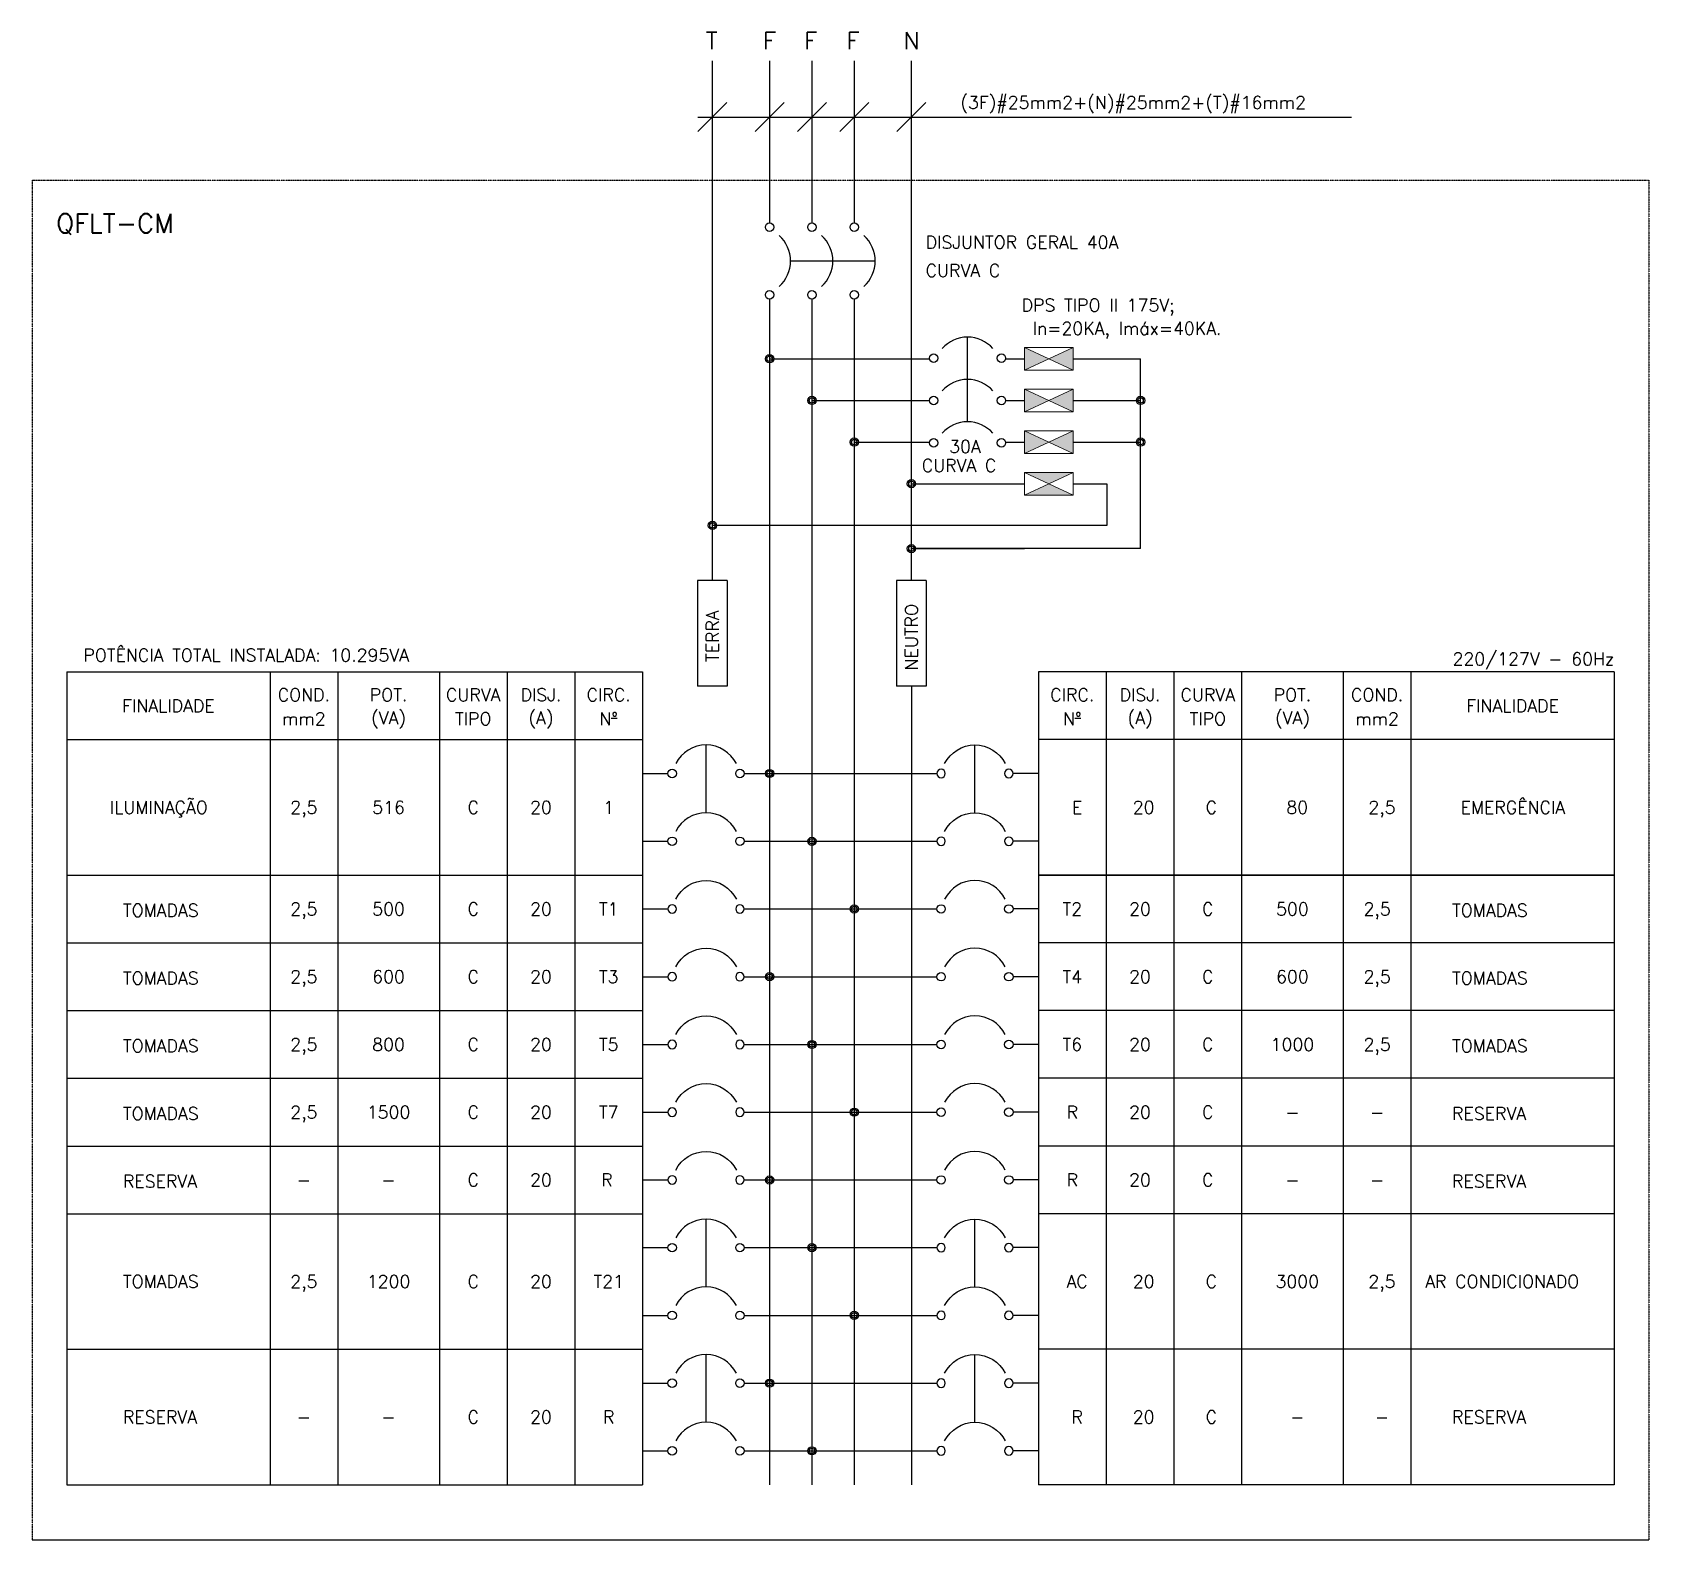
# Model space of a CAD drawing. Header units: millimetres. Extents: x 27525 to 1347740, y 16401 to 59429.
# Drawn here: x 677474 to 687019, y 17438 to 26340 of the extents above; entities that cross this region are included whole.
import ezdxf
from ezdxf.enums import TextEntityAlignment as Align

# ---------------------------------------------------------------- set-up
doc = ezdxf.new("R2010")
doc.units = ezdxf.units.MM
doc.linetypes.add('DIVIDE', pattern=[1.25, 0.5, -0.25, 0, -0.25, 0, -0.25])
for name, color, linetype in [('DET-010', 7, 'Continuous'), ('DET-015', 1, 'DIVIDE'), ('DET-025', 3, 'Continuous'), ('DET-060', 4, 'Continuous'), ('ELETRICA', 3, 'Continuous'), ('LINHA3', 3, 'Continuous'), ('PERFILADO', 2, 'Continuous')]:
    doc.layers.add(name, color=color, linetype=linetype)
doc.layers.add('Elétrica', color=7, linetype='Continuous', lineweight=18, true_color=0x0000e0)
doc.styles.add('R140', font='romans.shx', dxfattribs={"width": 0.85, "height": 0.175})
doc.styles.add('R60', font='romans.shx', dxfattribs={"height": 0.15})
doc.styles.add('R80', font='romans.shx', dxfattribs={"height": 0.1})

# ---------------------------------------------------------------- blocks, each defined once
blk = doc.blocks.new('BI-L')
at = {"layer": 'DET-025'}
for p, q in [((0, 0.8), (0, 0)), ((1.2, 0.8), (1.2, 0)), ((1.6, 0.8), (1.6, 0)), ((2.2, 0.8), (2.2, 0)), ((2.6, 0.8), (2.6, 0)), ((3, 0.8), (3, 0)), ((3.4, 0.8), (3.4, 0)), ((3.775, 0.3686), (3.775, 0.7686)), ((3.4, 0.6), (3.55, 0.6)), ((3.4, 0.2), (3.55, 0.2)), ((0, 0), (3.4, 0))]:
    blk.add_line(p, q, dxfattribs=at)
for centre in [(3.575, 0.6), (3.975, 0.6), (3.575, 0.2), (3.975, 0.2)]:
    blk.add_circle(centre, 0.025, dxfattribs=at)
for centre in [(3.775, 0.5686), (3.775, 0.1686)]:
    blk.add_arc(centre, 0.2, 26.66296, 153.33704, dxfattribs=at)
at = {"layer": 'DET-025', "style": 'R60', "oblique": -180, "text_generation_flag": 6}
blk.add_attdef('FINALIDADE', text='', height=0.075, rotation=180, dxfattribs=at).set_placement((0.1968, 0.4), align=Align.MIDDLE_LEFT)
for tag, p in [('MM2', (1.4, 0.4)), ('POTENCIA', (1.9, 0.4)), ('CURVA', (2.4, 0.4)), ('DISJ', (2.8, 0.4)), ('CTO', (3.2, 0.4))]:
    blk.add_attdef(tag, text='', height=0.075, rotation=180, dxfattribs=at).set_placement(p, align=Align.MIDDLE_CENTER)
blk = doc.blocks.new('MONO-RN')
at = {"layer": 'DET-025'}
for p, q in [((0, 0), (0, -0.4)), ((0.4, 0), (0.4, -0.4)), ((0.8, 0), (0.8, -0.4)), ((1.2, 0), (1.2, -0.4)), ((1.8, 0), (1.8, -0.4)), ((2.2, 0), (2.2, -0.4)), ((3.4, 0), (3.4, -0.4)), ((0, -0.2), (-0.15, -0.2)), ((3.4, -0.4), (0, -0.4))]:
    blk.add_line(p, q, dxfattribs=at)
for centre in [(-0.575, -0.2), (-0.175, -0.2)]:
    blk.add_circle(centre, 0.025, dxfattribs=at)
blk.add_arc((-0.375, -0.2314), 0.2, 26.66296, 153.33704, dxfattribs=at)
at = {"layer": 'DET-025', "style": 'R60'}
for tag, p in [('CTO', (0.2, -0.2)), ('DISJ', (0.6, -0.2)), ('CURVA', (1, -0.2)), ('POTENCIA', (1.5, -0.2)), ('MM2', (2, -0.2))]:
    blk.add_attdef(tag, text='', height=0.075, dxfattribs=at).set_placement(p, align=Align.MIDDLE_CENTER)
blk.add_attdef('FINALIDADE', text='', height=0.075, dxfattribs=at).set_placement((2.4, -0.2), align=Align.MIDDLE_LEFT)
blk = doc.blocks.new('BI-R')
at = {"layer": 'DET-025'}
for p, q in [((0, 0.8), (0, 0)), ((1.2, 0.8), (1.2, 0)), ((1.6, 0.8), (1.6, 0)), ((2.2, 0.8), (2.2, 0)), ((2.6, 0.8), (2.6, 0)), ((3, 0.8), (3, 0)), ((3.4, 0.8), (3.4, 0)), ((3.775, 0.3686), (3.775, 0.7686)), ((3.4, 0.6), (3.55, 0.6)), ((3.4, 0.2), (3.55, 0.2)), ((0, 0), (3.4, 0))]:
    blk.add_line(p, q, dxfattribs=at)
for centre in [(3.575, 0.6), (3.975, 0.6), (3.575, 0.2), (3.975, 0.2)]:
    blk.add_circle(centre, 0.025, dxfattribs=at)
for centre in [(3.775, 0.5686), (3.775, 0.1686)]:
    blk.add_arc(centre, 0.2, 26.66296, 153.33704, dxfattribs=at)
at = {"layer": 'DET-025', "style": 'R60'}
blk.add_attdef('FINALIDADE', text='', height=0.075, dxfattribs=at).set_placement((0.1968, 0.4), align=Align.MIDDLE_LEFT)
for tag, p in [('MM2', (1.4, 0.4)), ('POTENCIA', (1.9, 0.4)), ('CURVA', (2.4, 0.4)), ('DISJ', (2.8, 0.4)), ('CTO', (3.2, 0.4))]:
    blk.add_attdef(tag, text='', height=0.075, dxfattribs=at).set_placement(p, align=Align.MIDDLE_CENTER)

msp = doc.modelspace()

# ---------------------------------------------------------------- hatches: boundary and pattern name
at = {"layer": 'Elétrica'}
h = msp.add_hatch(color=1, dxfattribs=at)
h.paths.add_polyline_path([(683476.604, 24412.064), (683620.965, 24345.033), (683620.965, 24479.094)])
h.paths.add_polyline_path([(683476.604, 24412.064), (683332.243, 24479.094), (683332.243, 24345.033)])
h = msp.add_hatch(color=1, dxfattribs=at)
h.paths.add_polyline_path([(683476.604, 24166.076), (683620.965, 24099.045), (683620.965, 24233.106)])
h.paths.add_polyline_path([(683476.604, 24166.076), (683332.243, 24233.106), (683332.243, 24099.045)])
h = msp.add_hatch(color=1, dxfattribs=at)
h.paths.add_polyline_path([(683476.604, 23920.088), (683620.965, 23853.057), (683620.965, 23987.118)])
h.paths.add_polyline_path([(683476.604, 23920.088), (683332.243, 23987.118), (683332.243, 23853.057)])
h = msp.add_hatch(color=1, dxfattribs=at)
h.paths.add_polyline_path([(683332.243, 23741.13), (683476.604, 23674.1), (683620.965, 23741.13)])
h.paths.add_polyline_path([(683476.604, 23674.1), (683332.243, 23607.07), (683620.965, 23607.07)])

# ---------------------------------------------------------------- linework, layer by layer
at = {"layer": 'DET-010'}
for p, q in [((681404.557, 25753.531), (681576.211, 25925.185)), ((681742.057, 25753.531), (681913.711, 25925.185)), ((681992.057, 25753.531), (682163.711, 25925.185)), ((682242.057, 25753.531), (682413.711, 25925.185)), ((682579.557, 25753.531), (682751.211, 25925.185)), ((681403.263, 25839.358), (685264.057, 25839.358))]:
    msp.add_line(p, q, dxfattribs=at)
at = {"layer": 'DET-015', "linetype": 'DIVIDE'}
for p, q in [((677474.334, 25467.828), (687018.935, 25467.828)), ((677474.334, 25467.828), (677474.334, 17438.374)), ((687018.935, 25467.828), (687018.935, 17438.374))]:
    msp.add_line(p, q, dxfattribs=at)
at = {"layer": 'DET-025'}
for p, q in [((681952.026, 24989.63), (682452.026, 24989.63)), ((682996.758, 24040.218), (682996.758, 24540.218)), ((677677.884, 22562.858), (681077.884, 22562.858)), ((677677.884, 22562.858), (677677.884, 22162.858)), ((678077.884, 22562.858), (681077.884, 22562.858)), ((678877.884, 22562.858), (678877.884, 22162.858)), ((679277.884, 22562.858), (679277.884, 22162.858)), ((679877.884, 22562.858), (679877.884, 22162.858)), ((680277.884, 22562.858), (680277.884, 22162.858)), ((680677.884, 22562.858), (680677.884, 22162.858)), ((681077.884, 22562.858), (681077.884, 22162.858)), ((686415.384, 22562.858), (683415.384, 22562.858)), ((686815.384, 22562.858), (683415.384, 22562.858)), ((683415.384, 22562.858), (683415.384, 22162.858)), ((683815.384, 22562.858), (683815.384, 22162.858)), ((684215.384, 22562.858), (684215.384, 22162.858)), ((684615.384, 22562.858), (684615.384, 22162.858)), ((685215.384, 22562.858), (685215.384, 22162.858)), ((685615.384, 22562.858), (685615.384, 22162.858)), ((686815.384, 22562.858), (686815.384, 22162.858)), ((680893.273, 22289.01), (680928.028, 22289.01)), ((683630.773, 22289.01), (683665.528, 22289.01)), ((677677.884, 22162.858), (681077.884, 22162.858)), ((686815.384, 22162.858), (683415.384, 22162.858)), ((681677.884, 21962.858), (682815.384, 21962.858)), ((681677.884, 21562.858), (682815.384, 21562.858)), ((681677.884, 21162.858), (682815.384, 21162.858)), ((681677.884, 20762.858), (682815.384, 20762.858)), ((681677.884, 20362.858), (682815.384, 20362.858)), ((681677.884, 19962.858), (682815.384, 19962.858)), ((681677.884, 19562.858), (682815.384, 19562.858)), ((681677.884, 19162.858), (682815.384, 19162.858)), ((681677.884, 19162.858), (682815.384, 19162.858)), ((681677.884, 18762.858), (682815.384, 18762.858)), ((681677.884, 18362.858), (682815.384, 18362.858)), ((681677.884, 17962.858), (682815.384, 17962.858))]:
    msp.add_line(p, q, dxfattribs=at)
for centre, radius in [((681827.884, 25189.63), 25), ((682077.884, 25189.63), 25), ((682327.884, 25189.63), 25), ((681827.884, 24789.63), 25), ((682077.884, 24789.63), 25), ((682327.884, 24789.63), 25), ((681827.884, 24412.064), 24.3), ((682796.758, 24416.076), 25), ((683196.758, 24416.076), 25), ((681827.884, 24412.064), 16.2), ((682077.884, 24166.076), 24.3), ((682077.884, 24166.076), 16.2), ((682796.758, 24166.076), 25), ((683196.758, 24166.076), 25), ((684018.46, 24166.076), 24.3), ((684018.46, 24166.076), 16.2), ((682327.884, 23920.088), 24.3), ((682327.884, 23920.088), 16.2), ((682796.758, 23916.076), 25), ((683196.758, 23916.076), 25), ((684018.46, 23920.088), 24.3), ((684018.46, 23920.088), 16.2), ((682665.384, 23674.1), 24.3), ((682665.384, 23674.1), 16.2), ((681490.384, 23428.112), 24.3), ((681490.384, 23428.112), 16.2), ((682665.384, 23291.199), 24.3), ((682665.384, 23291.199), 16.2), ((681827.884, 21962.858), 24.3), ((681827.884, 21962.858), 16.2), ((682077.884, 21562.858), 24.3), ((682077.884, 21562.858), 16.2), ((682327.884, 21162.858), 24.3), ((682327.884, 21162.858), 16.2), ((681827.884, 20762.858), 24.3), ((681827.884, 20762.858), 16.2), ((682077.884, 20362.858), 24.3), ((682077.884, 20362.858), 16.2), ((682327.884, 19962.858), 24.3), ((682327.884, 19962.858), 16.2), ((681827.884, 19562.858), 24.3), ((681827.884, 19562.858), 16.2), ((682077.884, 19162.858), 24.3), ((682077.884, 19162.858), 16.2), ((682327.884, 18762.858), 24.3), ((682327.884, 18762.858), 16.2), ((681827.884, 18362.858), 24.3), ((681827.884, 18362.858), 16.2), ((682077.884, 17962.858), 24.3), ((682077.884, 17962.858), 16.2)]:
    msp.add_circle(centre, radius, dxfattribs=at)
for centre, start, end in [((681752.026, 24989.63), 311.4096221, 48.5903779), ((682002.026, 24989.63), 311.4096221, 48.5903779), ((682252.026, 24989.63), 311.4096221, 48.5903779), ((682996.758, 24340.218), 41.4096221, 138.5903779), ((682996.758, 24090.218), 41.4096221, 138.5903779), ((682996.758, 23840.218), 41.4096221, 138.5903779)]:
    msp.add_arc(centre, 200, start, end, dxfattribs=at)
at = {"layer": 'DET-060'}
for p, q in [((681490.384, 23103.615), (681490.384, 26170.742)), ((681827.884, 26170.742), (681827.884, 25214.63)), ((682077.884, 26170.742), (682077.884, 25214.63)), ((682327.884, 26170.742), (682327.884, 25214.63)), ((682665.384, 23103.615), (682665.384, 26170.742)), ((681827.884, 24764.63), (681827.884, 17762.858)), ((682077.884, 24764.63), (682077.884, 17762.858)), ((682327.884, 24764.63), (682327.884, 17762.858)), ((681827.884, 24412.064), (682772.082, 24412.064)), ((683221.434, 24412.064), (683332.243, 24412.064)), ((683620.965, 24412.064), (684018.46, 24412.064)), ((684018.46, 23291.199), (684018.46, 24412.064)), ((682077.884, 24166.076), (682771.758, 24166.076)), ((683221.758, 24166.076), (683332.243, 24166.076)), ((683620.965, 24166.076), (684018.46, 24166.076)), ((682327.884, 23920.088), (682772.082, 23920.088)), ((683221.434, 23920.088), (683332.243, 23920.088)), ((683620.965, 23920.088), (684018.46, 23920.088)), ((682665.384, 23674.1), (683332.243, 23674.1)), ((683620.965, 23674.1), (683819.712, 23674.1)), ((683819.712, 23674.1), (683819.712, 23428.112)), ((683819.712, 23428.112), (681490.384, 23428.112)), ((682665.384, 23291.199), (683332.243, 23291.199)), ((684018.46, 23291.199), (682665.384, 23291.199)), ((681577.884, 23103.615), (681402.884, 23103.615)), ((681402.884, 23103.615), (681402.884, 22478.615)), ((681577.884, 23103.615), (681577.884, 22478.615)), ((682752.884, 23103.615), (682577.884, 23103.615)), ((682577.884, 23103.615), (682577.884, 22478.615)), ((682752.884, 23103.615), (682752.884, 22478.615)), ((681577.884, 22478.615), (681402.884, 22478.615)), ((682752.884, 22478.615), (682577.884, 22478.615)), ((682665.384, 22478.615), (682665.384, 17762.858))]:
    msp.add_line(p, q, dxfattribs=at)
at = {"layer": 'Elétrica'}
for p, q in [((683620.965, 24479.094), (683332.243, 24345.033)), ((683620.965, 24345.033), (683332.243, 24479.094)), ((683620.965, 24233.106), (683332.243, 24099.045)), ((683620.965, 23987.118), (683332.243, 23853.057)), ((683620.965, 23853.057), (683332.243, 23987.118)), ((683620.965, 23607.07), (683332.243, 23741.13)), ((683620.965, 23741.13), (683332.243, 23607.07))]:
    msp.add_line(p, q, dxfattribs=at)
at = {"layer": 'Elétrica', "color": 1}
msp.add_line((683620.965, 24099.045), (683332.243, 24233.106), dxfattribs=at)
at = {"layer": 'Elétrica'}
for points in [[(683620.965, 24479.094), (683620.965, 24345.033), (683332.243, 24345.033), (683332.243, 24479.094)], [(683620.965, 24233.106), (683620.965, 24099.045), (683332.243, 24099.045), (683332.243, 24233.106)], [(683620.965, 23987.118), (683620.965, 23853.057), (683332.243, 23853.057), (683332.243, 23987.118)], [(683620.965, 23741.13), (683620.965, 23607.07), (683332.243, 23607.07), (683332.243, 23741.13)]]:
    msp.add_lwpolyline(points, close=True, dxfattribs=at)
at = {"layer": 'LINHA3'}
for p, q in [((677677.884, 21362.858), (681077.884, 21362.858)), ((683415.384, 21362.858), (686815.384, 21362.858))]:
    msp.add_line(p, q, dxfattribs=at)
at = {"layer": 'PERFILADO', "color": 1, "linetype": 'Continuous', "lineweight": -2, "ltscale": 50}
msp.add_line((677474.334, 17438.374), (687018.935, 17438.374), dxfattribs=at)

# ---------------------------------------------------------------- block references
ref = msp.add_blockref('BI-L', (677677.884, 21362.858), dxfattribs=dict(xscale=1000, yscale=1000, zscale=1000))
ref.add_attrib('MM2', '2,5', dxfattribs={"layer": 'DET-025', "height": 75, "rotation": 180, "style": 'R60', "text_generation_flag": 6}).set_placement((679077.884, 21762.858), align=Align.MIDDLE_CENTER)
ref.add_attrib('FINALIDADE', 'ILUMINAÇÃO', dxfattribs={"layer": 'DET-025', "height": 75, "rotation": 180, "style": 'R60', "text_generation_flag": 6}).set_placement((677931.949, 21762.844), align=Align.MIDDLE_LEFT)
ref.add_attrib('CURVA', 'C', dxfattribs={"layer": 'DET-025', "height": 75, "rotation": 180, "style": 'R60', "text_generation_flag": 6}).set_placement((680077.884, 21762.858), align=Align.MIDDLE_CENTER)
ref.add_attrib('POTENCIA', '516', dxfattribs={"layer": 'DET-025', "height": 75, "rotation": 180, "style": 'R60', "text_generation_flag": 6}).set_placement((679577.884, 21762.858), align=Align.MIDDLE_CENTER)
ref.add_attrib('DISJ', '20', dxfattribs={"layer": 'DET-025', "height": 75, "rotation": 180, "style": 'R60', "text_generation_flag": 6}).set_placement((680477.884, 21762.858), align=Align.MIDDLE_CENTER)
ref.add_attrib('CTO', '1', dxfattribs={"layer": 'DET-025', "height": 75, "rotation": 180, "style": 'R60', "text_generation_flag": 6}).set_placement((680877.884, 21762.858), align=Align.MIDDLE_CENTER)
ref = msp.add_blockref('BI-L', (677677.884, 18562.858), dxfattribs=dict(xscale=1000, yscale=1000, zscale=1000))
ref.add_attrib('MM2', '2,5', dxfattribs={"layer": 'DET-025', "height": 75, "rotation": 180, "style": 'R60', "text_generation_flag": 6}).set_placement((679077.884, 18962.858), align=Align.MIDDLE_CENTER)
ref.add_attrib('FINALIDADE', 'TOMADAS', dxfattribs={"layer": 'DET-025', "height": 75, "rotation": 180, "style": 'R60', "text_generation_flag": 6}).set_placement((678009.595, 18962.844), align=Align.MIDDLE_LEFT)
ref.add_attrib('CURVA', 'C', dxfattribs={"layer": 'DET-025', "height": 75, "rotation": 180, "style": 'R60', "text_generation_flag": 6}).set_placement((680077.884, 18962.858), align=Align.MIDDLE_CENTER)
ref.add_attrib('POTENCIA', '1200', dxfattribs={"layer": 'DET-025', "height": 75, "rotation": 180, "style": 'R60', "text_generation_flag": 6}).set_placement((679577.884, 18962.858), align=Align.MIDDLE_CENTER)
ref.add_attrib('DISJ', '20', dxfattribs={"layer": 'DET-025', "height": 75, "rotation": 180, "style": 'R60', "text_generation_flag": 6}).set_placement((680477.884, 18962.858), align=Align.MIDDLE_CENTER)
ref.add_attrib('CTO', 'T21', dxfattribs={"layer": 'DET-025', "height": 75, "rotation": 180, "style": 'R60', "text_generation_flag": 6}).set_placement((680877.884, 18962.858), align=Align.MIDDLE_CENTER)
ref = msp.add_blockref('BI-L', (677677.884, 17762.858), dxfattribs=dict(xscale=1000, yscale=1000, zscale=1000))
ref.add_attrib('MM2', '-', dxfattribs={"layer": 'DET-025', "height": 75, "rotation": 180, "style": 'R60', "text_generation_flag": 6}).set_placement((679077.884, 18162.858), align=Align.MIDDLE_CENTER)
ref.add_attrib('FINALIDADE', 'RESERVA', dxfattribs={"layer": 'DET-025', "height": 75, "rotation": 180, "style": 'R60', "text_generation_flag": 6}).set_placement((678009.595, 18162.844), align=Align.MIDDLE_LEFT)
ref.add_attrib('CURVA', 'C', dxfattribs={"layer": 'DET-025', "height": 75, "rotation": 180, "style": 'R60', "text_generation_flag": 6}).set_placement((680077.884, 18162.858), align=Align.MIDDLE_CENTER)
ref.add_attrib('POTENCIA', '-', dxfattribs={"layer": 'DET-025', "height": 75, "rotation": 180, "style": 'R60', "text_generation_flag": 6}).set_placement((679577.884, 18162.858), align=Align.MIDDLE_CENTER)
ref.add_attrib('DISJ', '20', dxfattribs={"layer": 'DET-025', "height": 75, "rotation": 180, "style": 'R60', "text_generation_flag": 6}).set_placement((680477.884, 18162.858), align=Align.MIDDLE_CENTER)
ref.add_attrib('CTO', 'R', dxfattribs={"layer": 'DET-025', "height": 75, "rotation": 180, "style": 'R60', "text_generation_flag": 6}).set_placement((680877.884, 18162.858), align=Align.MIDDLE_CENTER)
at = {"layer": 'DET-025'}
ref = msp.add_blockref('BI-R', (686815.384, 21362.858), dxfattribs=dict(at, xscale=-1000, yscale=1000, zscale=1000))
ref.add_attrib('FINALIDADE', 'EMERGÊNCIA', dxfattribs={"height": 75, "style": 'R60'}).set_placement((685908.241, 21762.844), align=Align.MIDDLE_LEFT)
ref.add_attrib('MM2', '2,5', dxfattribs={"height": 75, "style": 'R60'}).set_placement((685443.956, 21762.858), align=Align.MIDDLE_CENTER)
ref.add_attrib('CURVA', 'C', dxfattribs={"height": 75, "style": 'R60'}).set_placement((684436.813, 21762.858), align=Align.MIDDLE_CENTER)
ref.add_attrib('POTENCIA', '80', dxfattribs={"height": 75, "style": 'R60'}).set_placement((684943.956, 21762.858), align=Align.MIDDLE_CENTER)
ref.add_attrib('DISJ', '20', dxfattribs={"height": 75, "style": 'R60'}).set_placement((684036.813, 21762.858), align=Align.MIDDLE_CENTER)
ref.add_attrib('CTO', 'E', dxfattribs={"height": 75, "style": 'R60'}).set_placement((683643.956, 21762.858), align=Align.MIDDLE_CENTER)
ref = msp.add_blockref('MONO-RN', (681077.884, 21362.858), dxfattribs=dict(at, xscale=-1000, yscale=1000, zscale=1000))
ref.add_attrib('CURVA', 'C', dxfattribs={"height": 75, "style": 'R60'}).set_placement((680077.884, 21162.858), align=Align.MIDDLE_CENTER)
ref.add_attrib('POTENCIA', '500', dxfattribs={"height": 75, "style": 'R60'}).set_placement((679577.884, 21162.858), align=Align.MIDDLE_CENTER)
ref.add_attrib('FINALIDADE', 'TOMADAS', dxfattribs={"height": 75, "style": 'R60'}).set_placement((678009.595, 21154.85), align=Align.MIDDLE_LEFT)
ref.add_attrib('MM2', '2,5', dxfattribs={"height": 75, "style": 'R60'}).set_placement((679077.884, 21162.858), align=Align.MIDDLE_CENTER)
ref.add_attrib('CTO', 'T1', dxfattribs={"height": 75, "style": 'R60'}).set_placement((680877.884, 21162.858), align=Align.MIDDLE_CENTER)
ref.add_attrib('DISJ', '20', dxfattribs={"height": 75, "style": 'R60'}).set_placement((680477.884, 21162.858), align=Align.MIDDLE_CENTER)
ref = msp.add_blockref('MONO-RN', (683415.384, 21362.858), dxfattribs=dict(at, xscale=1000, yscale=1000, zscale=1000))
ref.add_attrib('CURVA', 'C', dxfattribs={"height": 75, "style": 'R60'}).set_placement((684415.384, 21162.858), align=Align.MIDDLE_CENTER)
ref.add_attrib('POTENCIA', '500', dxfattribs={"height": 75, "style": 'R60'}).set_placement((684915.384, 21162.858), align=Align.MIDDLE_CENTER)
ref.add_attrib('FINALIDADE', 'TOMADAS', dxfattribs={"height": 75, "style": 'R60'}).set_placement((685857.872, 21154.85), align=Align.MIDDLE_LEFT)
ref.add_attrib('MM2', '2,5', dxfattribs={"height": 75, "style": 'R60'}).set_placement((685415.384, 21162.858), align=Align.MIDDLE_CENTER)
ref.add_attrib('CTO', 'T2', dxfattribs={"height": 75, "style": 'R60'}).set_placement((683615.384, 21162.858), align=Align.MIDDLE_CENTER)
ref.add_attrib('DISJ', '20', dxfattribs={"height": 75, "style": 'R60'}).set_placement((684015.384, 21162.858), align=Align.MIDDLE_CENTER)
ref = msp.add_blockref('MONO-RN', (681077.884, 20962.858), dxfattribs=dict(at, xscale=-1000, yscale=1000, zscale=1000))
ref.add_attrib('CURVA', 'C', dxfattribs={"height": 75, "style": 'R60'}).set_placement((680077.884, 20762.858), align=Align.MIDDLE_CENTER)
ref.add_attrib('POTENCIA', '600', dxfattribs={"height": 75, "style": 'R60'}).set_placement((679577.884, 20762.858), align=Align.MIDDLE_CENTER)
ref.add_attrib('FINALIDADE', 'TOMADAS', dxfattribs={"height": 75, "style": 'R60'}).set_placement((678009.595, 20754.85), align=Align.MIDDLE_LEFT)
ref.add_attrib('MM2', '2,5', dxfattribs={"height": 75, "style": 'R60'}).set_placement((679077.884, 20762.858), align=Align.MIDDLE_CENTER)
ref.add_attrib('CTO', 'T3', dxfattribs={"height": 75, "style": 'R60'}).set_placement((680877.884, 20762.858), align=Align.MIDDLE_CENTER)
ref.add_attrib('DISJ', '20', dxfattribs={"height": 75, "style": 'R60'}).set_placement((680477.884, 20762.858), align=Align.MIDDLE_CENTER)
ref = msp.add_blockref('MONO-RN', (683415.384, 20962.858), dxfattribs=dict(at, xscale=1000, yscale=1000, zscale=1000))
ref.add_attrib('CURVA', 'C', dxfattribs={"height": 75, "style": 'R60'}).set_placement((684415.384, 20762.858), align=Align.MIDDLE_CENTER)
ref.add_attrib('POTENCIA', '600', dxfattribs={"height": 75, "style": 'R60'}).set_placement((684915.384, 20762.858), align=Align.MIDDLE_CENTER)
ref.add_attrib('FINALIDADE', 'TOMADAS', dxfattribs={"height": 75, "style": 'R60'}).set_placement((685857.872, 20754.85), align=Align.MIDDLE_LEFT)
ref.add_attrib('MM2', '2,5', dxfattribs={"height": 75, "style": 'R60'}).set_placement((685415.384, 20762.858), align=Align.MIDDLE_CENTER)
ref.add_attrib('CTO', 'T4', dxfattribs={"height": 75, "style": 'R60'}).set_placement((683615.384, 20762.858), align=Align.MIDDLE_CENTER)
ref.add_attrib('DISJ', '20', dxfattribs={"height": 75, "style": 'R60'}).set_placement((684015.384, 20762.858), align=Align.MIDDLE_CENTER)
ref = msp.add_blockref('MONO-RN', (681077.884, 20562.858), dxfattribs=dict(at, xscale=-1000, yscale=1000, zscale=1000))
ref.add_attrib('CURVA', 'C', dxfattribs={"height": 75, "style": 'R60'}).set_placement((680077.884, 20362.858), align=Align.MIDDLE_CENTER)
ref.add_attrib('POTENCIA', '800', dxfattribs={"height": 75, "style": 'R60'}).set_placement((679577.884, 20362.858), align=Align.MIDDLE_CENTER)
ref.add_attrib('FINALIDADE', 'TOMADAS', dxfattribs={"height": 75, "style": 'R60'}).set_placement((678009.595, 20354.85), align=Align.MIDDLE_LEFT)
ref.add_attrib('MM2', '2,5', dxfattribs={"height": 75, "style": 'R60'}).set_placement((679077.884, 20362.858), align=Align.MIDDLE_CENTER)
ref.add_attrib('CTO', 'T5', dxfattribs={"height": 75, "style": 'R60'}).set_placement((680877.884, 20362.858), align=Align.MIDDLE_CENTER)
ref.add_attrib('DISJ', '20', dxfattribs={"height": 75, "style": 'R60'}).set_placement((680477.884, 20362.858), align=Align.MIDDLE_CENTER)
ref = msp.add_blockref('MONO-RN', (683415.384, 20562.858), dxfattribs=dict(at, xscale=1000, yscale=1000, zscale=1000))
ref.add_attrib('CURVA', 'C', dxfattribs={"height": 75, "style": 'R60'}).set_placement((684415.384, 20362.858), align=Align.MIDDLE_CENTER)
ref.add_attrib('POTENCIA', '1000', dxfattribs={"height": 75, "style": 'R60'}).set_placement((684915.384, 20362.858), align=Align.MIDDLE_CENTER)
ref.add_attrib('FINALIDADE', 'TOMADAS', dxfattribs={"height": 75, "style": 'R60'}).set_placement((685857.872, 20354.85), align=Align.MIDDLE_LEFT)
ref.add_attrib('MM2', '2,5', dxfattribs={"height": 75, "style": 'R60'}).set_placement((685415.384, 20362.858), align=Align.MIDDLE_CENTER)
ref.add_attrib('CTO', 'T6', dxfattribs={"height": 75, "style": 'R60'}).set_placement((683615.384, 20362.858), align=Align.MIDDLE_CENTER)
ref.add_attrib('DISJ', '20', dxfattribs={"height": 75, "style": 'R60'}).set_placement((684015.384, 20362.858), align=Align.MIDDLE_CENTER)
ref = msp.add_blockref('MONO-RN', (681077.884, 20162.858), dxfattribs=dict(at, xscale=-1000, yscale=1000, zscale=1000))
ref.add_attrib('CURVA', 'C', dxfattribs={"height": 75, "style": 'R60'}).set_placement((680077.884, 19962.858), align=Align.MIDDLE_CENTER)
ref.add_attrib('POTENCIA', '1500', dxfattribs={"height": 75, "style": 'R60'}).set_placement((679577.884, 19962.858), align=Align.MIDDLE_CENTER)
ref.add_attrib('FINALIDADE', 'TOMADAS', dxfattribs={"height": 75, "style": 'R60'}).set_placement((678009.595, 19954.85), align=Align.MIDDLE_LEFT)
ref.add_attrib('MM2', '2,5', dxfattribs={"height": 75, "style": 'R60'}).set_placement((679077.884, 19962.858), align=Align.MIDDLE_CENTER)
ref.add_attrib('CTO', 'T7', dxfattribs={"height": 75, "style": 'R60'}).set_placement((680877.884, 19962.858), align=Align.MIDDLE_CENTER)
ref.add_attrib('DISJ', '20', dxfattribs={"height": 75, "style": 'R60'}).set_placement((680477.884, 19962.858), align=Align.MIDDLE_CENTER)
ref = msp.add_blockref('MONO-RN', (683415.384, 20162.858), dxfattribs=dict(at, xscale=1000, yscale=1000, zscale=1000))
ref.add_attrib('CURVA', 'C', dxfattribs={"height": 75, "style": 'R60'}).set_placement((684415.384, 19962.858), align=Align.MIDDLE_CENTER)
ref.add_attrib('POTENCIA', '-', dxfattribs={"height": 75, "style": 'R60'}).set_placement((684915.384, 19962.858), align=Align.MIDDLE_CENTER)
ref.add_attrib('FINALIDADE', 'RESERVA', dxfattribs={"height": 75, "style": 'R60'}).set_placement((685857.872, 19954.85), align=Align.MIDDLE_LEFT)
ref.add_attrib('MM2', '-', dxfattribs={"height": 75, "style": 'R60'}).set_placement((685415.384, 19962.858), align=Align.MIDDLE_CENTER)
ref.add_attrib('CTO', 'R', dxfattribs={"height": 75, "style": 'R60'}).set_placement((683615.384, 19962.858), align=Align.MIDDLE_CENTER)
ref.add_attrib('DISJ', '20', dxfattribs={"height": 75, "style": 'R60'}).set_placement((684015.384, 19962.858), align=Align.MIDDLE_CENTER)
ref = msp.add_blockref('MONO-RN', (681077.884, 19762.858), dxfattribs=dict(at, xscale=-1000, yscale=1000, zscale=1000))
ref.add_attrib('CURVA', 'C', dxfattribs={"height": 75, "style": 'R60'}).set_placement((680077.884, 19562.858), align=Align.MIDDLE_CENTER)
ref.add_attrib('POTENCIA', '-', dxfattribs={"height": 75, "style": 'R60'}).set_placement((679577.884, 19562.858), align=Align.MIDDLE_CENTER)
ref.add_attrib('FINALIDADE', 'RESERVA', dxfattribs={"height": 75, "style": 'R60'}).set_placement((678009.595, 19554.85), align=Align.MIDDLE_LEFT)
ref.add_attrib('MM2', '-', dxfattribs={"height": 75, "style": 'R60'}).set_placement((679077.884, 19562.858), align=Align.MIDDLE_CENTER)
ref.add_attrib('CTO', 'R', dxfattribs={"height": 75, "style": 'R60'}).set_placement((680867.17, 19562.858), align=Align.MIDDLE_CENTER)
ref.add_attrib('DISJ', '20', dxfattribs={"height": 75, "style": 'R60'}).set_placement((680477.884, 19562.858), align=Align.MIDDLE_CENTER)
ref = msp.add_blockref('MONO-RN', (683415.384, 19762.858), dxfattribs=dict(at, xscale=1000, yscale=1000, zscale=1000))
ref.add_attrib('CURVA', 'C', dxfattribs={"height": 75, "style": 'R60'}).set_placement((684415.384, 19562.858), align=Align.MIDDLE_CENTER)
ref.add_attrib('POTENCIA', '-', dxfattribs={"height": 75, "style": 'R60'}).set_placement((684915.384, 19562.858), align=Align.MIDDLE_CENTER)
ref.add_attrib('FINALIDADE', 'RESERVA', dxfattribs={"height": 75, "style": 'R60'}).set_placement((685857.872, 19554.85), align=Align.MIDDLE_LEFT)
ref.add_attrib('MM2', '-', dxfattribs={"height": 75, "style": 'R60'}).set_placement((685415.384, 19562.858), align=Align.MIDDLE_CENTER)
ref.add_attrib('CTO', 'R', dxfattribs={"height": 75, "style": 'R60'}).set_placement((683615.384, 19562.858), align=Align.MIDDLE_CENTER)
ref.add_attrib('DISJ', '20', dxfattribs={"height": 75, "style": 'R60'}).set_placement((684015.384, 19562.858), align=Align.MIDDLE_CENTER)
ref = msp.add_blockref('BI-R', (686815.384, 18562.858), dxfattribs=dict(at, xscale=-1000, yscale=1000, zscale=1000))
ref.add_attrib('FINALIDADE', 'AR CONDICIONADO', dxfattribs={"height": 75, "style": 'R60'}).set_placement((685699.271, 18962.844), align=Align.MIDDLE_LEFT)
ref.add_attrib('MM2', '2,5', dxfattribs={"height": 75, "style": 'R60'}).set_placement((685443.956, 18962.858), align=Align.MIDDLE_CENTER)
ref.add_attrib('CURVA', 'C', dxfattribs={"height": 75, "style": 'R60'}).set_placement((684436.813, 18962.858), align=Align.MIDDLE_CENTER)
ref.add_attrib('POTENCIA', '3000', dxfattribs={"height": 75, "style": 'R60'}).set_placement((684943.956, 18962.858), align=Align.MIDDLE_CENTER)
ref.add_attrib('DISJ', '20', dxfattribs={"height": 75, "style": 'R60'}).set_placement((684036.813, 18962.858), align=Align.MIDDLE_CENTER)
ref.add_attrib('CTO', 'AC', dxfattribs={"height": 75, "style": 'R60'}).set_placement((683643.956, 18962.858), align=Align.MIDDLE_CENTER)
ref = msp.add_blockref('BI-R', (686815.384, 17762.858), dxfattribs=dict(at, xscale=-1000, yscale=1000, zscale=1000))
ref.add_attrib('FINALIDADE', 'RESERVA', dxfattribs={"height": 75, "style": 'R60'}).set_placement((685857.872, 18162.844), align=Align.MIDDLE_LEFT)
ref.add_attrib('MM2', '-', dxfattribs={"height": 75, "style": 'R60'}).set_placement((685443.956, 18162.858), align=Align.MIDDLE_CENTER)
ref.add_attrib('CURVA', 'C', dxfattribs={"height": 75, "style": 'R60'}).set_placement((684436.813, 18162.858), align=Align.MIDDLE_CENTER)
ref.add_attrib('POTENCIA', '-', dxfattribs={"height": 75, "style": 'R60'}).set_placement((684943.956, 18162.858), align=Align.MIDDLE_CENTER)
ref.add_attrib('DISJ', '20', dxfattribs={"height": 75, "style": 'R60'}).set_placement((684036.813, 18162.858), align=Align.MIDDLE_CENTER)
ref.add_attrib('CTO', 'R', dxfattribs={"height": 75, "style": 'R60'}).set_placement((683643.956, 18162.858), align=Align.MIDDLE_CENTER)

# ---------------------------------------------------------------- texts
for s, height, style, p in [('T', 100, 'R80', (681451.864, 26239.995)), ('F', 100, 'R80', (681789.364, 26239.995)), ('F', 100, 'R80', (682031.912, 26239.995)), ('F', 100, 'R80', (682281.912, 26239.995)), ('N', 100, 'R80', (682619.412, 26239.995)), ('(3F)#25mm2+(N)#25mm2+(T)#16mm2', 75, 'R60', (682954.515, 25888.26)), ('DISJUNTOR GERAL 40A', 75, 'R60', (682749.425, 25062.533)), ('CURVA C', 75, 'R60', (682749.425, 24895.777)), ('DPS TIPO II 175V;', 75, 'R60', (683316.019, 24691.111)), (' In=20KA, Imáx=40KA.', 75, 'R60', (683329.69, 24554.504)), ('30A', 75, 'R60', (682888.279, 23856.333)), ('CURVA C', 75, 'R60', (682726.598, 23744.519)), ('POTÊNCIA TOTAL INSTALADA: 10.295VA', 75, 'R60', (677775.97, 22624.299))]:
    msp.add_text(s, height=height, dxfattribs=dict(at, style=style)).set_placement(p)
at = {"layer": 'DET-025', "style": 'R60'}
for s, p in [('TERRA', (681527.884, 22622.165)), ('NEUTRO', (682702.884, 22572.598))]:
    msp.add_text(s, height=75, rotation=90, dxfattribs=at).set_placement(p)
msp.add_text('220/127V - 60Hz', height=75, dxfattribs=at).set_placement((686815.384, 22639.423), align=Align.MIDDLE_RIGHT)
for s, p in [('COND.', (679077.884, 22427.508)), ('POT.', (679577.884, 22427.508)), ('CURVA', (680077.884, 22427.508)), ('DISJ.', (680477.884, 22427.508)), ('CIRC.', (680877.884, 22427.508)), ('CIRC.', (683615.384, 22427.508)), ('DISJ.', (684015.384, 22427.508)), ('CURVA', (684415.384, 22427.508)), ('POT.', (684915.384, 22427.508)), ('COND.', (685415.384, 22427.508)), ('FINALIDADE', (678277.884, 22362.858)), ('(VA)', (679577.884, 22286.116)), ('(A)', (680477.884, 22286.116)), ('(A)', (684015.384, 22286.116)), ('(VA)', (684915.384, 22286.116)), ('FINALIDADE', (686215.384, 22362.858)), ('mm2', (679077.884, 22286.116)), ('TIPO', (680077.884, 22286.116)), ('N%%d', (680877.884, 22286.116)), ('N%%d', (683615.384, 22286.116)), ('TIPO', (684415.384, 22286.116)), ('mm2', (685415.384, 22286.116))]:
    msp.add_text(s, height=75, dxfattribs=at).set_placement(p, align=Align.MIDDLE)
at = {"layer": 'ELETRICA', "style": 'R140'}
msp.add_text('QFLT-CM', height=112.5, dxfattribs=at).set_placement((677615.283, 25155.967))

doc.saveas('drawing.dxf')
